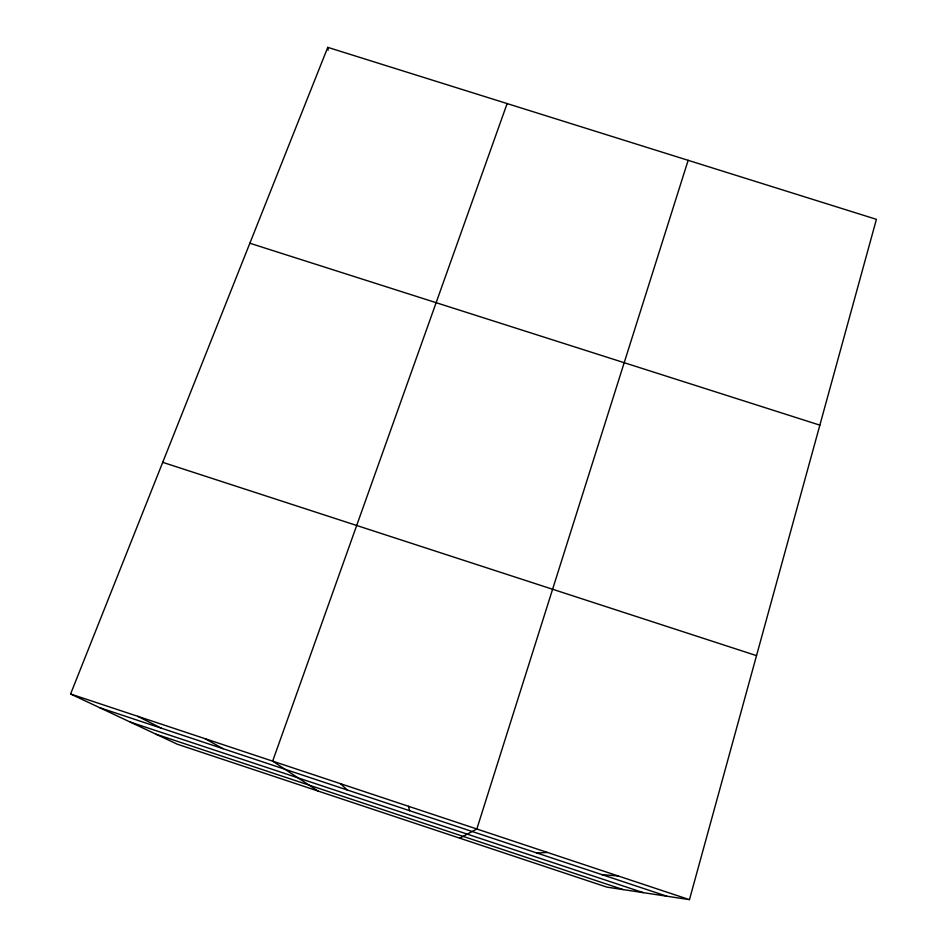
<?xml version="1.0" encoding="UTF-8"?>
<svg xmlns="http://www.w3.org/2000/svg" width="947" height="947" viewBox="0 0 947 947"><rect width="100%" height="100%" fill="white"/><g stroke="black" fill="none" stroke-linecap="round" stroke-linejoin="round"><path stroke-width="1.42" d="M689.463 899.65L876.413 219.337L327.769 47.35L70.587 693.997L177.29 744.212L606.885 887.126L689.463 899.65L70.587 693.997M688.149 160.315L476.838 828.992L459.757 838.178M507.13 103.578L272.653 761.139L318.003 791.029M536.854 853.01L547.461 852.466M601.747 874.578L618.332 876.011M249.866 243.237L819.853 425.144M162.718 462.337L756.523 655.632M99.684 707.693L666.866 896.217M130.236 722.076L643.202 892.63M156.184 734.28L623.15 889.588M137.706 716.311L161.274 728.172M205.061 738.684L223.054 748.698M340.47 783.678L347.218 789.976M408.536 806.299L409.589 810.703M327.769 47.35L328.112 50.274"/></g></svg>
